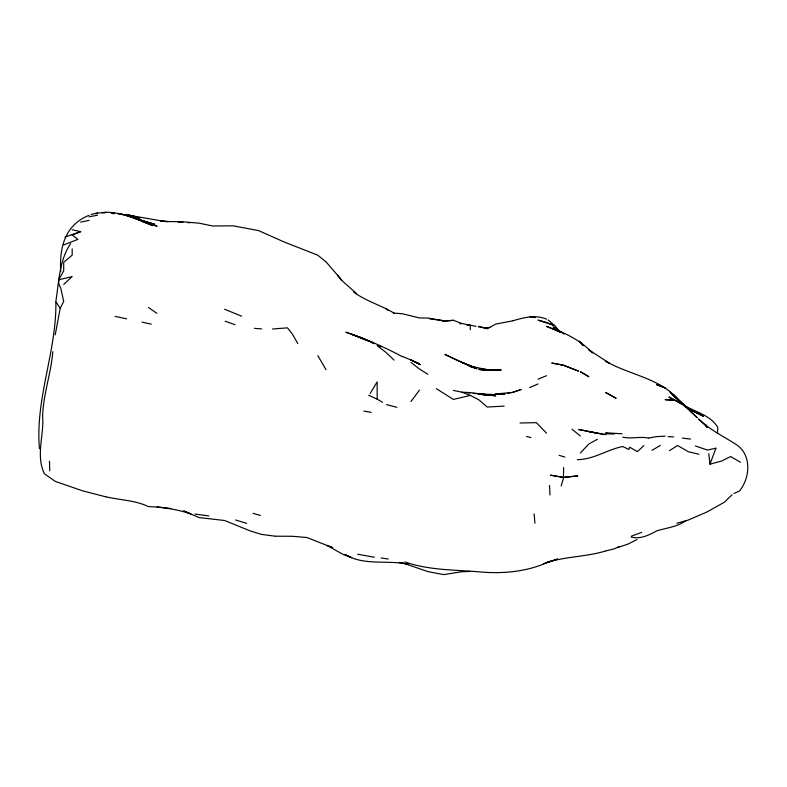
<?xml version="1.0" encoding="UTF-8"?>
<svg xmlns="http://www.w3.org/2000/svg" width="787" height="787" viewBox="0 0 787 787"><rect width="100%" height="100%" fill="white"/><g stroke="black" fill="none" stroke-linecap="round" stroke-linejoin="round"><path stroke-width="1.18" d="M563.472 477.325L550.457 475.161L563.364 477.483L577.796 475.909L563.472 477.325L563.64 467.547M60.756 271.623C59.182 247.826 64.957 224.767 89.118 215.313M70.633 243.577C59.153 260.635 59.025 281.461 55.916 300.978M717.419 433.116L717.793 427.449C710.277 414.68 694.813 412.132 683.116 404.695L690.533 409.84L703.352 416.225L690.533 409.84L682.063 403.731L685.989 406.692L672.708 394.789L685.615 406.909L670.062 392.251L697.282 417.749L673.593 394.867L679.279 400.78C660.962 378.114 629.787 375.183 605.823 361.282L609.128 363.033L588.883 349.9L591.726 352.212M52.827 351.661C51.057 373.481 43.226 394.287 42.636 416.234C44.151 435.349 35.533 455.939 44.475 473.853L55.238 481.378L82.743 490.891L105.802 496.833M55.238 334.829L60.176 308.297L63.708 301.411L60.825 288.357L58.769 283.841L58.759 279.769L63.708 270.895L63.708 262.297L72.178 255.175L72.178 248.889M561.18 485.884L563.472 478.122M740.528 462.274L730.592 456.539L721.522 461.084L709.963 464.192L715.944 448.167M370.215 393.382L377.121 381.921L377.18 399.137L382.531 402.295M411.001 401.508L419.471 390.077M580.413 452.918L588.883 443.937L597.353 439.303M732.087 494.787L724.414 502.185L707.474 511.707M643.884 445.599L637.411 451.64L629.698 447.193L628.803 449.485L622.763 446.504C607.259 449.574 593.565 459.598 577.324 459.638M63.708 284.402L72.178 276.581L58.759 279.769M685.821 520.581C677.469 526.985 666.412 527.831 656.653 530.91C648.911 535.199 640.293 539.41 631.233 537.088M669.54 450.636L677.568 445.481L688.507 451.797L699.004 454.256M652.01 450.292L660.441 445.383M637.136 539.508L628.065 544.063L617.342 547.654M95.561 213.779C115.846 208.348 135.551 219.524 154.842 224.305L128.586 216.287M619.585 546.394L614.293 548.844L605.823 550.939M733.976 493.498L739.436 490.99C749.962 478.28 751.86 456.135 737.517 445.403C724.463 436.736 709.904 430.076 698.61 418.969L707.474 427.262L705.526 424.754L706.687 426.879M706.962 511.953L688.202 520.099L676.79 523.286M529.592 387.578L538.062 383.938M538.062 379.147L546.532 375.733M549.71 561.338C529.317 571.175 506.326 573.664 483.907 572.267C457.483 569.65 430.41 570.821 404.99 561.977M72.178 229.745L80.658 231.673L72.178 235.028L77.913 239.366L63.708 244.905M631.371 536.183L641.68 532.356M64.987 237.054L80.658 231.673M543.542 563.728L557.609 559.055L546.532 562.607C565.686 556.439 586.148 556.871 605.351 551.057M91.135 214.507L97.598 212.775M546.532 319.158C535.632 314.407 523.817 317.604 512.967 320.742M101.946 212.913L106.068 212.362L103.805 212.854M504.182 406.102L487.242 407.046L478.771 399.766L470.301 395.408L453.351 399.442L436.411 388.699M715.698 448.226L707.474 450.066L695.393 445.993M80.658 222.141L89.128 220.35M512.553 320.87L495.712 324.087L487.242 328.789L478.771 326.29M89.128 216.779L97.598 215.205M648.577 438.064L656.653 436.608L665.123 436.155M507.802 393.195L512.652 392.408L521.122 389.486L512.652 392.408L495.712 393.953L505.372 393.589M459.765 323.831L461.831 323.506L475.919 326.31M442.461 321.48L453.351 320.289L461.831 323.506M487.242 370.421L478.771 369.26C480.493 371.031 525.185 369.92 483.926 369.575M112.118 213.257L114.538 213.061L112.118 213.11M429.407 318.784L444.881 320.939L453.351 320.289M491.993 394.68L505.028 393.795L491.865 394.7M490.035 327.431L483.798 327.805L478.171 326.733M470.301 571.46L461.831 571.706L443.809 574.608L427.941 571.628L402.531 562.853L399.294 562.43L408.187 564.24C387.42 559.773 364.391 566.02 345.09 554.599L351.71 557.639L343.24 554.53L327.087 545.43L332.576 547.624M272.538 329.015L287.462 327.845L292.42 334.131L297.801 343.594M121.159 214.408L131.478 215.599L139.948 218.196L131.478 215.727L121.375 214.28M129.058 215.589L131.478 215.599L125.005 214.497L134.41 216.543L129.166 215.648M275.637 536.203L292.115 536.281M605.823 434.611L578.691 429.515L603.777 434.591L606.57 433.834L614.293 434.011M495.515 369.723L479.509 369.398L481.723 369.487M167.749 221.59L160.41 221.088L168.91 221.55M495.712 394.68L473.213 393.47M466.632 325.051L470.301 325.238L470.301 329.792M453.361 390.411L461.821 392.172L470.301 392.595L495.712 395.841L478.771 393.933L486.071 394.956M112.069 213.562L114.469 213.7M118.07 213.907L121.67 214.103M178.226 222.091L182.987 222.357M187.749 222.623L190.129 222.751M622.114 433.785L605.823 432.811L606.767 432.86M668.084 436.588L673.593 436.942M208.811 515.908L195.068 514.068M393.382 313.029L402.531 313.777L419.471 317.928L427.941 318.046L444.842 320.948M254.447 328.346L261.648 328.907M292.754 536.301L306.93 537.511L332.586 547.644M484.123 394.661L478.771 394.179L487.242 395.084M648.173 438.044C639.703 436.273 631.233 439.146 622.763 437.129M520.03 422.993L536.39 422.658L546.532 433.184M682.378 438.113L690.533 439.077M157.085 506.877L170.828 508.5M481.191 368.946L487.242 369.703L468.708 365.857L476.952 368.778L470.292 366.496L475.594 367.834M467.665 392.762L469.888 393.047M275.47 536.242L261.51 534.393L250.443 530.999L224.649 520.502L199.239 517.6L183.607 510.901L190.769 513.891C177.173 509.307 162.889 507.202 148.418 506.572C135.03 500.257 120.391 500.129 106.235 496.892M381.085 557.953L388.247 559.026M126.638 215.786L131.478 216.553L127.445 215.904M529.592 316.61L535.386 317.584M374.396 557.245L357.711 554.245M363.909 411.109L371.228 412.358M588.883 431.719L597.353 433.253M115.158 316.404L126.628 318.833M131.478 215.727L165.359 221.531L182.299 221.727L199.239 223.193L212.697 225.997L233.119 225.82L258.53 230.591L283.94 241.894L317.83 255.214L326.359 262.209M141.994 322.109L151.291 324.155M526.444 436.48L530.861 437.572M386.525 404.607L396.904 407.312M253.04 513.37L260.438 515.446M559.095 455.339L564.859 457.06M235.608 520L246.725 523.365M402.531 356.747C384.341 347.057 365.414 338.705 345.837 332.212L360.18 337.367L363.269 338.705L351.71 334.259L368.65 341.302M225.161 321.224L235.067 324.697M224.649 309.261L241.589 316.158M461.821 392.172L470.301 395.408M394.061 313.128C380.997 305.258 366.093 301.146 353.658 292.095M360.18 337.22L373.235 342.738M402.531 356.432L419.471 363.584M460.503 361.902L474.581 367.421L461.831 362.315L469.17 365.601L444.881 354.406L459.421 361.44M370.736 342.237L373.855 343.634M378.016 345.493L381.134 346.89M368.65 395.231L377.121 399.196M559.016 331.721L546.532 326.359L561.121 332.065L564.092 334.022M427.941 374.278L419.471 369.024L411.001 362.482M148.418 307.451L156.888 313.344M560.629 332.409L553.064 326.939L561.121 332.065L555.002 329.497C569.139 334.731 582.124 342.109 592.67 352.979M682.063 403.731L686.067 406.643M377.121 345.66L385.591 352.074L394.061 360.092M560.649 332.232L555.002 327.766L560.433 332.458L554.737 325.67L548.205 319.965M356.609 293.649L343.24 281.805L326.418 262.307M571.942 429.23L580.413 435.988M385.591 308.347L388.355 310.599M679.211 400.819L682.063 403.623M583.256 345.523L579.232 341.174L583.492 345.7M707.474 427.262L705.3 424.882L706.815 426.721M337.623 275.263L341.243 280.162M60.176 308.297L55.877 301.736C56.703 351.356 35.002 398.734 39.448 448.747M317.83 355.626L326.044 369.683M708.812 453.745L709.963 464.192M534.127 513.931L534.924 523.247M549.523 485.471L549.975 494.993M49.473 461.192L49.729 470.823M665.989 399.678L665.123 399.629L673.593 400.249L665.989 399.678M556.822 363.889L551.756 363.063L563.472 365.247L578.327 371.041L563.472 365.247L556.822 363.889M546.532 322.385L538.062 320.142L554.737 325.67L546.532 322.385M156.888 226.135L142.703 221.531L131.478 216.809L152.58 225.613L142.703 221.531L156.888 226.135M132.973 217.369L126.127 215.136L139.948 220.281L132.973 217.369M657.253 384.853L656.653 384.627L665.123 387.853L657.253 384.853M411.001 360.013L420.14 364.558L411.001 360.013M677.784 401.645L668.881 397.002L682.063 404.243L677.784 401.645M615.995 398.202L605.823 392.595L615.995 398.202M587.2 375.694L580.413 371.749L588.883 376.757L587.2 375.694"/></g></svg>
